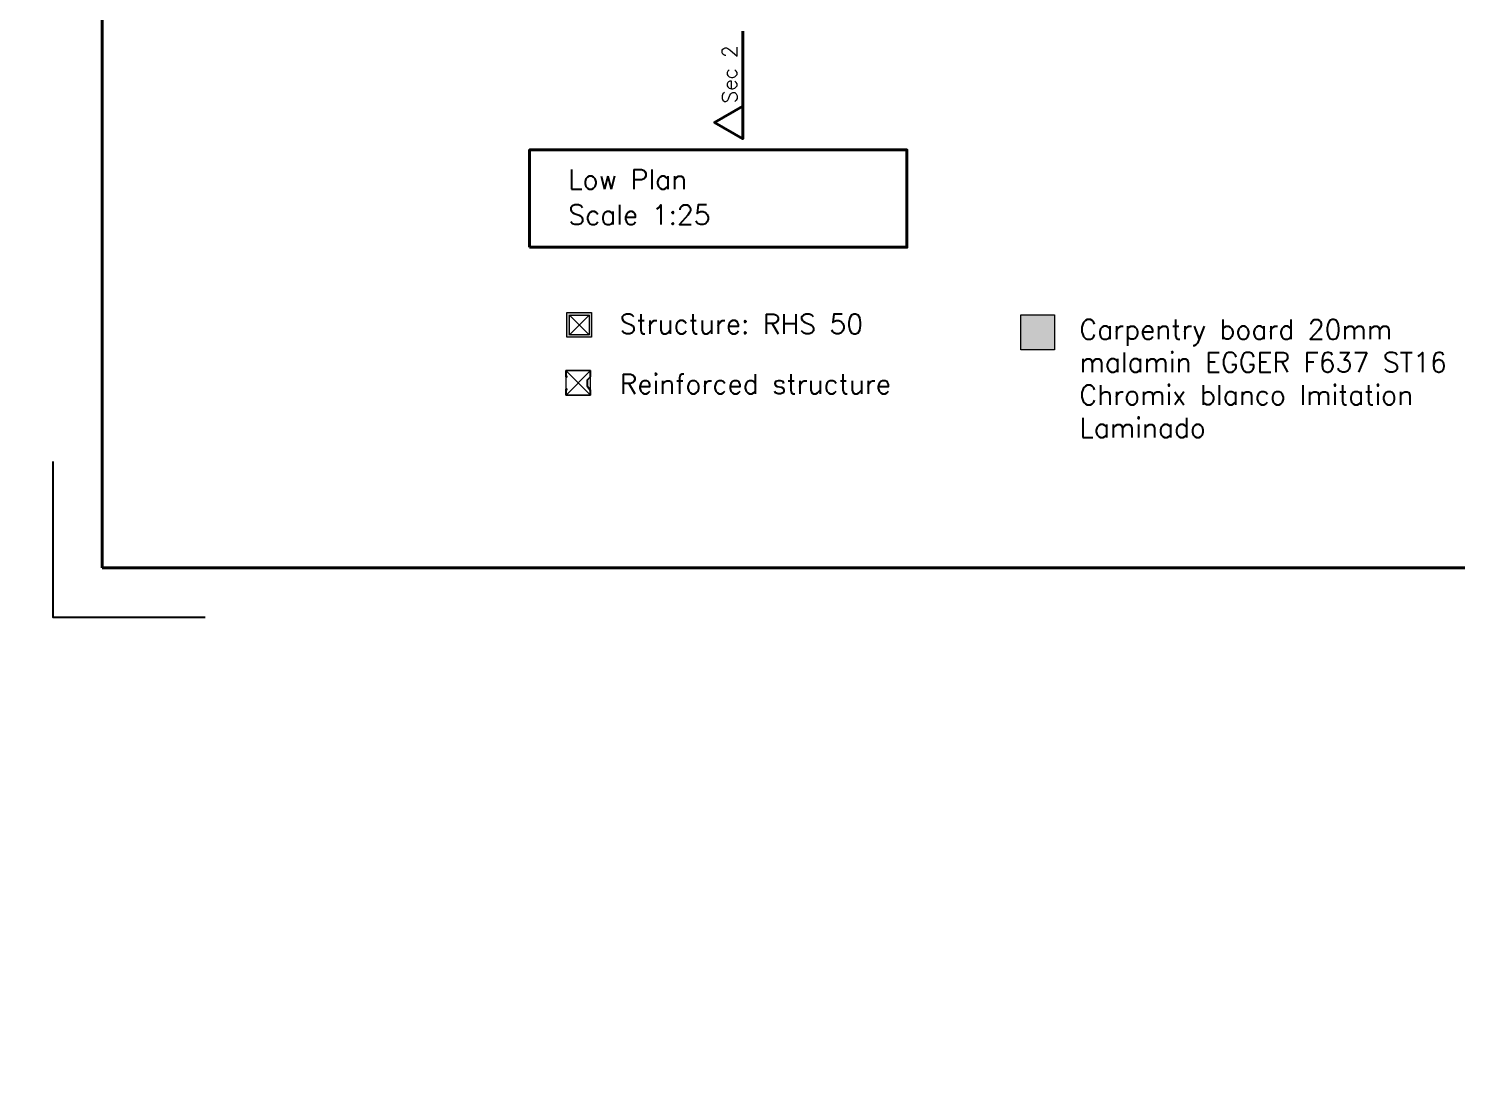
# Model space of a CAD drawing. Header units: millimetres. Extents: x 6676 to 14342, y 3639 to 5293.
# Drawn here: x 6880.2 to 7170.7, y 4466.1 to 4679.9 of the extents above; entities that cross this region are included whole.
import ezdxf

# ---------------------------------------------------------------- set-up
doc = ezdxf.new("R2010")
doc.units = ezdxf.units.MM
for name, color, linetype, lineweight in [('1 - bed panels', 170, 'Continuous', 9), ('1 - plaster', 1, 'Continuous', 9), ('1 - structure A-WALL', 3, 'Continuous', 18), ('1 - subStructural - Bearing', 132, 'Continuous', 9)]:
    doc.layers.add(name, color=color, linetype=linetype, lineweight=lineweight)
doc.layers.add('A-dim-work', color=8, linetype='Continuous')
doc.styles.add('ENGLISH', font='romans.shx', dxfattribs={"height": 2})

# ---------------------------------------------------------------- blocks, each defined once
blk = doc.blocks.new('jsjs')
at = {"layer": '1 - structure A-WALL', "ltscale": 0.5, "true_color": 0x59c95b}
h = blk.add_hatch(color=93, dxfattribs=at)
h.dxf.hatch_style = 1
h.paths.add_polyline_path([(321.8, 1556.03), (326.8, 1556.03), (326.8, 1561.03), (321.8, 1561.03)])
h.paths.add_polyline_path([(322.3, 1556.53), (326.3, 1556.53), (326.3, 1560.53), (322.3, 1560.53)], flags=16)
at = {"layer": '1 - structure A-WALL', "color": 93, "ltscale": 0.5, "true_color": 0x59c95b}
for p, q in [((322.3, 1560.53), (326.3, 1556.53)), ((326.3, 1560.53), (322.3, 1556.53))]:
    blk.add_line(p, q, dxfattribs=at)
for points in [[(321.8, 1556.03), (326.8, 1556.03), (326.8, 1561.03), (321.8, 1561.03)], [(322.3, 1556.53), (326.3, 1556.53), (326.3, 1560.53), (322.3, 1560.53)]]:
    blk.add_lwpolyline(points, close=True, dxfattribs=at)
blk = doc.blocks.new('kjh')
at = {"layer": '1 - subStructural - Bearing'}
h = blk.add_hatch(color=256, dxfattribs=at)
h.dxf.hatch_style = 1
edge = h.paths.add_edge_path()
edge.add_line((429.64, 1309.17), (429.64, 1308.19))
edge.add_line((429.64, 1308.19), (424.64, 1308.19))
edge.add_line((424.64, 1308.19), (424.64, 1309.38))
edge.add_arc((424.75, 1309.38), 0.11, 0, 180, ccw=False)
edge.add_line((424.86, 1309.38), (424.86, 1309.19))
edge.add_line((424.86, 1309.19), (424.78, 1309.19))
edge.add_line((424.78, 1309.19), (424.78, 1309.38))
edge.add_arc((424.75, 1309.38), 0.0367, 0, 180)
edge.add_line((424.71, 1309.38), (424.71, 1308.26))
edge.add_line((424.71, 1308.26), (429.56, 1308.26))
edge.add_line((429.56, 1308.26), (429.56, 1309.14))
edge.add_line((429.56, 1309.14), (428.95, 1309.99))
edge.add_line((428.95, 1309.99), (428.95, 1311.27))
edge.add_line((428.95, 1311.27), (429.56, 1311.89))
edge.add_line((429.56, 1311.89), (429.56, 1313.12))
edge.add_line((429.56, 1313.12), (424.71, 1313.12))
edge.add_line((424.71, 1313.12), (424.71, 1311.89))
edge.add_line((424.71, 1311.89), (424.78, 1312.08))
edge.add_line((424.78, 1312.08), (424.86, 1312.08))
edge.add_line((424.86, 1312.08), (424.86, 1311.89))
edge.add_arc((424.75, 1311.89), 0.11, -180, 0, ccw=False)
edge.add_line((424.64, 1311.89), (424.64, 1313.19))
edge.add_line((424.64, 1313.19), (429.64, 1313.19))
edge.add_line((429.64, 1313.19), (429.64, 1311.86))
edge.add_line((429.64, 1311.86), (429.03, 1311.24))
edge.add_line((429.03, 1311.24), (429.03, 1310.02))
edge.add_line((429.03, 1310.02), (429.64, 1309.17))
for p, q in [((424.67, 1308.19), (429.56, 1313.12)), ((424.71, 1313.12), (429.56, 1308.26))]:
    blk.add_line(p, q, dxfattribs=at)
blk.add_lwpolyline([(429.64, 1309.17), (429.64, 1308.19), (424.64, 1308.19), (424.64, 1309.38, -1), (424.86, 1309.38), (424.86, 1309.19), (424.78, 1309.19), (424.78, 1309.38, 1), (424.71, 1309.38), (424.71, 1308.26), (429.56, 1308.26), (429.56, 1309.14), (428.95, 1309.99), (428.95, 1311.27), (429.56, 1311.89), (429.56, 1313.12), (424.71, 1313.12), (424.71, 1311.89), (424.78, 1312.08), (424.86, 1312.08), (424.86, 1311.89, -1), (424.64, 1311.89), (424.64, 1313.19), (429.64, 1313.19), (429.64, 1311.86), (429.03, 1311.24), (429.03, 1310.02)], format="xyb", close=True, dxfattribs=at)
blk.add_lwpolyline([(424.64, 1308.19), (429.64, 1308.19), (429.64, 1313.19), (424.64, 1313.19), (424.64, 1308.19)], dxfattribs=at)
blk = doc.blocks.new('det2')
at = {"layer": '1 - bed panels', "true_color": 0xc2c2c2}
h = blk.add_hatch(dxfattribs=at)
h.set_pattern_fill('LINE', color=9, scale=1.575, angle=-90)
h.set_pattern_definition([(270, (-7406.43, -5143.807), (5.000625, -2e-15), [])])
edge = h.paths.add_edge_path()
edge.add_arc((3.66, 8.761), 9.495, 98.1319, 262.4282)
edge.add_line((2.409, -0.651), (2.317, 18.161))
edge = h.paths.add_edge_path()
edge.add_arc((-158.699, -60.602), 2, 360, 360.1896)
edge.add_line((-156.699, -60.595), (-156.699, -60.602))

msp = doc.modelspace()

# ---------------------------------------------------------------- hatches: boundary and pattern name
at = {"layer": '1 - plaster', "true_color": 0xe0a352}
msp.add_hatch(color=33, dxfattribs=at).paths.add_polyline_path([(7088.864, 4614.507), (7082.018, 4614.507), (7082.018, 4621.628), (7088.864, 4621.628)])

# ---------------------------------------------------------------- linework, layer by layer
msp.add_lwpolyline([(6885.121, 4591.83), (6885.121, 4560.166), (6916.121, 4560.166)])
at = {"layer": '1 - plaster'}
msp.add_lwpolyline([(7088.864, 4614.507), (7082.018, 4614.507), (7082.018, 4621.628), (7088.864, 4621.628)], close=True, dxfattribs=at)
at = {"layer": 'A-dim-work', "color": 6, "lineweight": 40, "ltscale": 20}
for points in [[(6895.121, 4570.166), (6895.121, 5282.666), (7845.121, 5282.666), (7845.121, 4570.166)], [(7025.455, 4660.799), (7025.455, 4664.105), (7019.728, 4660.799), (7025.455, 4657.492)], [(6982.114, 4635.407), (7058.87, 4635.407), (7058.87, 4655.211), (6982.114, 4655.211)]]:
    msp.add_lwpolyline(points, close=True, dxfattribs=at)
msp.add_lwpolyline([(7025.455, 4657.492), (7025.455, 4679.347)], dxfattribs=at)

# ---------------------------------------------------------------- block references
at = {"xscale": -1}
msp.add_blockref('jsjs', (7316.5, 3061.085), dxfattribs=at)
msp.add_blockref('kjh', (6564.852, 3297.15))
at = {"layer": 'A-dim-work', "xscale": 10, "yscale": 10, "zscale": 10}
msp.add_blockref('det2', (8242.848, 4669.852), dxfattribs=at)

# ---------------------------------------------------------------- texts
at = {"layer": 'A-dim-work', "color": 6, "lineweight": 40, "ltscale": 20, "insert": (7021.304, 4664.681), "char_height": 3, "attachment_point": 1, "rotation": 90, "style": 'ENGLISH'}
msp.add_mtext_dynamic_manual_height_columns('Sec 2', width=90.61171, gutter_width=1, heights=[5.044], dxfattribs=at)
at = {"layer": 'A-dim-work', "color": 6, "lineweight": 40, "ltscale": 20, "char_height": 4, "attachment_point": 1, "style": 'ENGLISH'}
for s, width, insert in [('Low Plan', 90.61171, (6989.97, 4651.224)), ('Scale 1:25', 90.61171, (6989.97, 4644.01)), ('Structure: RHS 50', 90.61171, (7000.426, 4621.808)), ('Carpentry board 20mm malamin EGGER{\\Fromans|c204; }F637 ST16{\\Fromans|c204; }Chromix blanco\\~Imitation Laminado{\\Fromans|c204; }', 95.72637, (7093.972, 4620.686)), ('Reinforced structure', 90.61171, (7000.426, 4609.584))]:
    msp.add_mtext_dynamic_manual_height_columns(s, width=width, gutter_width=1, heights=[0], dxfattribs=dict(at, insert=insert))

doc.saveas('drawing.dxf')
